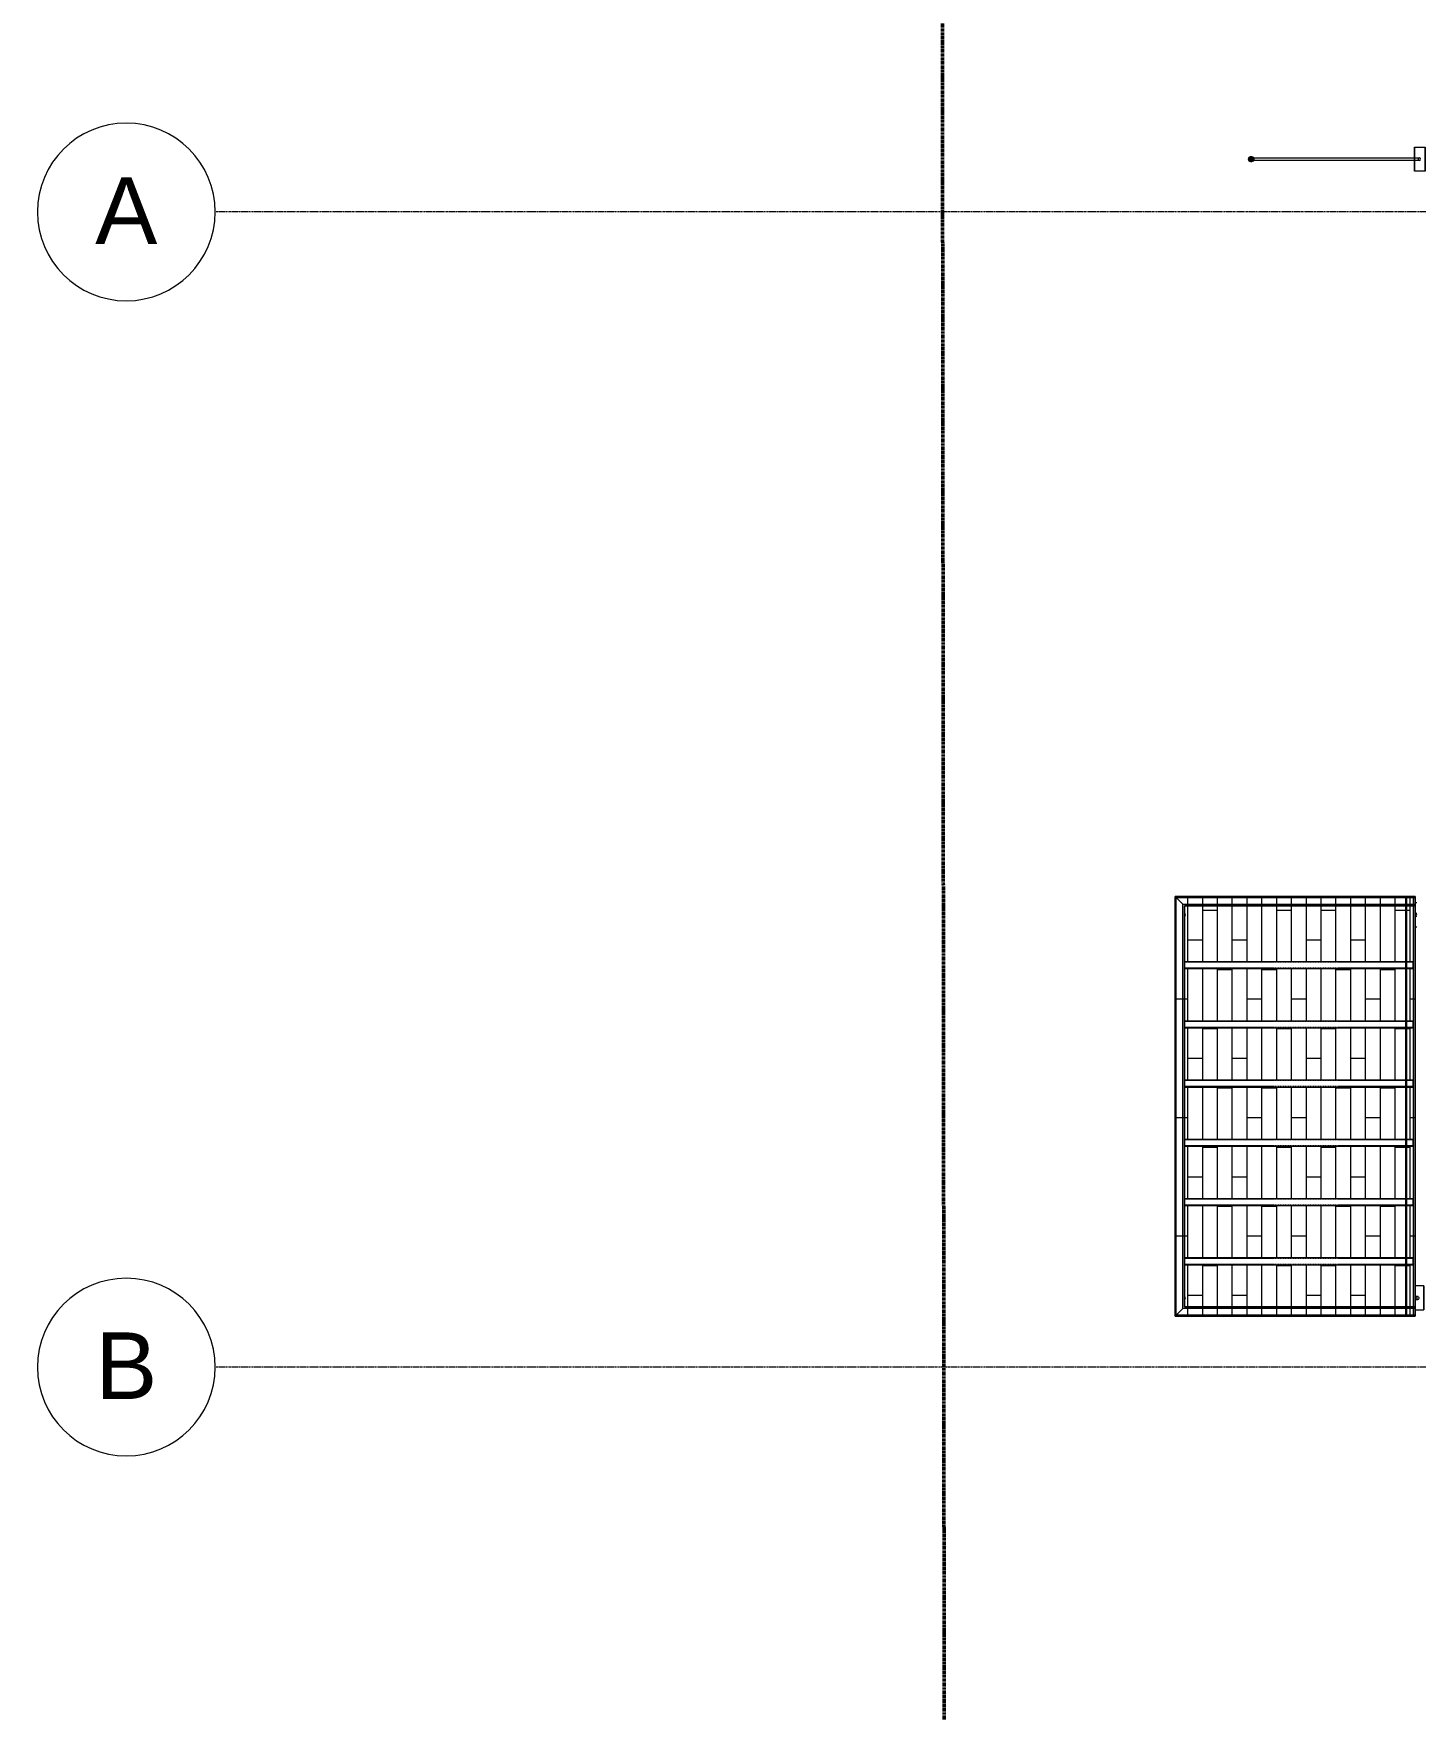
# Model space of a CAD drawing. Header units: inches. Extents: x -4235 to -464, y 9767 to 12359.
# Drawn here: x -4234.8 to -3861.4, y 11442.7 to 11895.4 of the extents above; entities that cross this region are included whole.
import ezdxf

# ---------------------------------------------------------------- set-up
doc = ezdxf.new("R2010")
doc.units = ezdxf.units.IN
doc.header["$MEASUREMENT"] = 0
for name, pattern in [('Double Dash 3_8_', [1, 0.375, -0.125, 0.125, -0.125, 0.125, -0.125]), ('Grid Line 1_2_', [0.875, 0.5, -0.125, 0.125, -0.125]), ('Hidden 1_8_', [0.1875, 0.125, -0.0625])]:
    doc.linetypes.add(name, pattern=pattern)
for name, color, linetype, lineweight in [('A-FLOR-3', 192, 'Continuous', 9), ('A-FLOR-PATT-1', 9, 'Continuous', 9), ('A-WALL-5', 113, 'Continuous', 9), ('A-WALL-6', 113, 'Continuous', 50), ('C-PROP-LINE', 91, 'Double Dash 3_8_', 50), ('S-BEAM', 12, 'Continuous', 9), ('S-BEAM-1', 12, 'Hidden 1_8_', 9), ('S-GRID-1', 1, 'Grid Line 1_2_', 9), ('S-GRID-IDEN', 1, 'Continuous', 9)]:
    doc.layers.add(name, color=color, linetype=linetype, lineweight=lineweight)
doc.styles.add('Arial', font='arial.ttf', dxfattribs={"height": 18})

# ---------------------------------------------------------------- blocks, each defined once
blk = doc.blocks.new('Walls 12 - Walls 1-2570490-BACKGROUND - RCP - 2ND FLOOR')
at = {"layer": 'A-WALL-5'}
for p, q in [((-3861.72, 11864.7), (-3861.05, 11864.7)), ((-3861.72, 11864.7), (-3861.72, 11858.2)), ((-3861.72, 11861.83), (-3861.72, 11864.7)), ((-3861.02, 11864.7), (-3860.72, 11864.7)), ((-3860.72, 11864.7), (-3858.97, 11864.7)), ((-3858.97, 11864.7), (-3858.78, 11864.7)), ((-3858.78, 11864.7), (-3858.78, 11862.29)), ((-3858.78, 11858.2), (-3858.78, 11864.7)), ((-3905.83, 11861.83), (-3861.72, 11861.83)), ((-3861.72, 11861.08), (-3905.83, 11861.08)), ((-3861.72, 11861.83), (-3861.05, 11861.83)), ((-3861.72, 11861.72), (-3861.72, 11861.78)), ((-3861.72, 11861.64), (-3861.72, 11861.72)), ((-3861.72, 11861.55), (-3861.72, 11861.64)), ((-3861.72, 11861.45), (-3861.72, 11861.55)), ((-3861.72, 11861.35), (-3861.72, 11861.45)), ((-3861.72, 11861.26), (-3861.72, 11861.35)), ((-3861.72, 11861.18), (-3861.72, 11861.26)), ((-3861.72, 11861.12), (-3861.72, 11861.18)), ((-3861.05, 11861.08), (-3861.72, 11861.08)), ((-3861.72, 11858.2), (-3861.72, 11861.07)), ((-3861.02, 11861.83), (-3860.72, 11861.83)), ((-3860.72, 11861.08), (-3861.02, 11861.08)), ((-3860.72, 11861.83), (-3860.4, 11861.83)), ((-3860.41, 11861.08), (-3860.72, 11861.08)), ((-3858.78, 11862.29), (-3858.78, 11858.2)), ((-3861.05, 11858.2), (-3861.72, 11858.2)), ((-3860.72, 11858.2), (-3861.02, 11858.2)), ((-3858.97, 11858.2), (-3860.72, 11858.2)), ((-3858.78, 11858.2), (-3858.97, 11858.2))]:
    blk.add_line(p, q, dxfattribs=at)
for start_param, end_param in [(1.310938, 1.445432), (1.445432, 1.569046), (1.572547, 1.696161), (1.696161, 1.830655), (1.049162, 1.307556), (1.834037, 2.092431), (0.787185, 1.046129), (2.095464, 2.354408), (0.578718, 0.784707), (2.356886, 2.555134), (0.262584, 0.523234), (2.698715, 2.879008), (0, 0.21784), (2.923753, 3.119324), (4.712389, 6.283185), (3.141593, 4.712389)]:
    blk.add_ellipse((-3860.4, 11861.45), major_axis=(0, 0.375), ratio=0.86769, start_param=start_param, end_param=end_param, dxfattribs=at)
at = {"layer": 'A-WALL-6', "flags": 128}
for points in [[(-3905.83, 11861.08), (-3905.93, 11861.09), (-3906.03, 11861.12), (-3906.11, 11861.17), (-3906.18, 11861.24), (-3906.23, 11861.32), (-3906.25, 11861.4), (-3906.25, 11861.5), (-3906.23, 11861.58), (-3906.18, 11861.66), (-3906.11, 11861.73), (-3906.03, 11861.78), (-3905.93, 11861.81), (-3905.83, 11861.83)], [(-3905.83, 11861.83), (-3905.72, 11861.81), (-3905.62, 11861.78), (-3905.54, 11861.73), (-3905.47, 11861.66), (-3905.42, 11861.58), (-3905.4, 11861.5), (-3905.4, 11861.4), (-3905.42, 11861.32), (-3905.47, 11861.24), (-3905.54, 11861.17), (-3905.62, 11861.12), (-3905.72, 11861.09), (-3905.83, 11861.08)]]:
    blk.add_lwpolyline(points, dxfattribs=at)
blk = doc.blocks.new('Walls 67 - Walls 1-2575261-BACKGROUND - RCP - 2ND FLOOR')
at = {"layer": 'A-WALL-5'}
for p, q in [((-3861.1, 11660.61), (-3861.47, 11660.61)), ((-3861.1, 11657.73), (-3861.47, 11657.73)), ((-3861.47, 11656.98), (-3861.1, 11656.98)), ((-3861.47, 11654.11), (-3861.1, 11654.11))]:
    blk.add_line(p, q, dxfattribs=at)
for centre, start_param, end_param in [((-3923.85, 11657.36), 0.094304, 0.261799), ((-3923.85, 11657.36), 2.994857, 3.141593), ((-3923.85, 11657.36), 3.19067, 6.234108), ((-3860.79, 11657.36), 1.308997, 1.568095), ((-3860.79, 11657.36), 1.570796, 1.829985)]:
    blk.add_ellipse(centre, major_axis=(0, 0.375), ratio=0.86769, start_param=start_param, end_param=end_param, dxfattribs=at)
blk = doc.blocks.new('Walls 68 - Walls 1-2575280-BACKGROUND - RCP - 2ND FLOOR')
at = {"layer": 'A-WALL-5'}
for p, q in [((-3861.05, 11557.11), (-3861.47, 11557.11)), ((-3860.72, 11557.11), (-3861.02, 11557.11)), ((-3860.47, 11557.11), (-3860.72, 11557.11)), ((-3859.17, 11557.11), (-3860.43, 11557.11)), ((-3859.17, 11557.11), (-3859.17, 11557)), ((-3859.17, 11557), (-3859.17, 11557.11)), ((-3859.17, 11557), (-3859.17, 11556.22)), ((-3859.17, 11556.68), (-3859.17, 11557)), ((-3861.05, 11554.24), (-3861.47, 11554.24)), ((-3861.47, 11553.49), (-3861.05, 11553.49)), ((-3860.79, 11554.24), (-3861.02, 11554.24)), ((-3861.02, 11553.49), (-3860.79, 11553.49)), ((-3859.17, 11556.22), (-3859.17, 11556.68)), ((-3859.17, 11556.22), (-3859.17, 11553.02)), ((-3859.17, 11552.24), (-3859.17, 11556.22)), ((-3859.17, 11553.02), (-3859.17, 11550.61)), ((-3859.17, 11550.72), (-3859.17, 11552.24)), ((-3861.47, 11550.61), (-3861.05, 11550.61)), ((-3861.02, 11550.61), (-3860.72, 11550.61)), ((-3860.72, 11550.61), (-3860.56, 11550.61)), ((-3860.55, 11550.61), (-3859.96, 11550.61)), ((-3859.95, 11550.61), (-3859.17, 11550.61)), ((-3859.17, 11550.61), (-3859.17, 11550.72))]:
    blk.add_line(p, q, dxfattribs=at)
for centre, start_param, end_param in [((-3923.85, 11553.86), 0, 0.261799), ((-3923.85, 11553.86), 2.879793, 3.141593), ((-3923.85, 11553.86), 3.19067, 6.234108), ((-3860.79, 11553.86), 1.308997, 1.568095), ((-3860.79, 11553.86), 1.570796, 1.829985), ((-3860.79, 11553.86), 1.047198, 1.30639), ((-3860.79, 11553.86), 1.832596, 2.092053), ((-3860.79, 11553.86), 0.523599, 0.766179), ((-3860.79, 11553.86), 2.375413, 2.61664), ((-3860.79, 11553.86), 0.261799, 0.522251), ((-3860.79, 11553.86), 2.698715, 2.879092), ((-3860.79, 11553.86), 0, 0.261102), ((-3860.79, 11553.86), 2.879793, 3.119324), ((-3860.79, 11553.86), 6.072664, 6.283185), ((-3860.79, 11553.86), 3.141593, 3.352114), ((-3860.79, 11553.86), 3.403392, 3.607993), ((-3860.79, 11553.86), 4.974188, 5.759587), ((-3860.79, 11553.86), 3.665191, 4.45059), ((-3860.79, 11553.86), 4.531436, 4.893342)]:
    blk.add_ellipse(centre, major_axis=(0, 0.375), ratio=0.86769, start_param=start_param, end_param=end_param, dxfattribs=at)
blk = doc.blocks.new('Walls 154 - Walls 3-2575300-BACKGROUND - RCP - 2ND FLOOR')
at = {"layer": 'A-WALL-5'}
for p, q in [((-3926.36, 11662.28), (-3926.36, 11548.95)), ((-3864, 11662.28), (-3926.36, 11662.28)), ((-3926.36, 11662.28), (-3926.36, 11548.95)), ((-3926.36, 11662.28), (-3861.47, 11662.28)), ((-3926.36, 11662.28), (-3864, 11662.28)), ((-3926.36, 11548.95), (-3926.36, 11662.28)), ((-3926.09, 11549.22), (-3926.09, 11662)), ((-3926.09, 11549.22), (-3926.09, 11662)), ((-3926.09, 11662), (-3864, 11662)), ((-3924.32, 11660.23), (-3926.09, 11662)), ((-3926.09, 11662), (-3924.32, 11660.23)), ((-3926.09, 11662), (-3864, 11662)), ((-3864, 11662.28), (-3864, 11659.75)), ((-3861.47, 11662.28), (-3864, 11662.28)), ((-3864, 11662.28), (-3864, 11662.28)), ((-3864, 11662.28), (-3863.97, 11662.28)), ((-3863.93, 11662.28), (-3864, 11662.28)), ((-3864, 11548.95), (-3864, 11662.28)), ((-3861.47, 11662.28), (-3864, 11662.28)), ((-3864, 11662.07), (-3864, 11662.14)), ((-3864, 11660.23), (-3864, 11662.07)), ((-3864, 11662), (-3861.47, 11662)), ((-3864, 11662), (-3863.73, 11662)), ((-3863.97, 11662.28), (-3863.87, 11662.28)), ((-3863.8, 11662.28), (-3863.93, 11662.28)), ((-3863.93, 11662.28), (-3861.96, 11662.28)), ((-3863.93, 11662.28), (-3861.96, 11662.28)), ((-3863.87, 11662.28), (-3863.73, 11662.28)), ((-3863.73, 11662.28), (-3863.8, 11662.28)), ((-3863.73, 11662.28), (-3861.96, 11662.28)), ((-3861.96, 11662.28), (-3863.73, 11662.28)), ((-3863.73, 11659.75), (-3863.73, 11662.28)), ((-3863.73, 11662), (-3863.73, 11662.28)), ((-3863.73, 11660.23), (-3863.73, 11662)), ((-3863.73, 11662), (-3861.96, 11662)), ((-3861.96, 11662.28), (-3861.47, 11662.28)), ((-3861.96, 11662.28), (-3861.47, 11662.28)), ((-3861.96, 11659.75), (-3861.96, 11662.26)), ((-3861.96, 11659.75), (-3861.96, 11662.26)), ((-3861.96, 11662), (-3861.47, 11662)), ((-3861.47, 11662.28), (-3861.47, 11548.95)), ((-3861.47, 11662.28), (-3861.47, 11659.75)), ((-3861.47, 11662.24), (-3861.47, 11662.28)), ((-3861.47, 11662.28), (-3861.47, 11662.07)), ((-3861.47, 11662.07), (-3861.47, 11662.24)), ((-3861.47, 11660.23), (-3861.47, 11662.2)), ((-3861.47, 11660.23), (-3861.47, 11662.2)), ((-3861.47, 11662), (-3861.47, 11662.07)), ((-3861.47, 11662.07), (-3861.47, 11662)), ((-3861.47, 11660.23), (-3861.47, 11662)), ((-3861.47, 11662), (-3861.47, 11660.23)), ((-3924.32, 11550.99), (-3924.32, 11660.23)), ((-3924.32, 11550.99), (-3924.32, 11660.23)), ((-3924.32, 11660.23), (-3864, 11660.23)), ((-3924.32, 11660.23), (-3864, 11660.23)), ((-3923.83, 11659.75), (-3923.83, 11657.73)), ((-3861.47, 11659.75), (-3923.83, 11659.75)), ((-3923.83, 11551.48), (-3923.83, 11659.75)), ((-3923.83, 11659.75), (-3864, 11659.75)), ((-3923.83, 11657.7), (-3923.83, 11657.02)), ((-3923.83, 11656.98), (-3923.83, 11644.75)), ((-3864, 11659.75), (-3864, 11660.23)), ((-3864, 11660.23), (-3861.47, 11660.23)), ((-3864, 11660.23), (-3861.47, 11660.23)), ((-3864, 11659.75), (-3864, 11551.48)), ((-3864, 11644.74), (-3864, 11659.75)), ((-3863.92, 11659.75), (-3863.87, 11659.75)), ((-3863.87, 11659.75), (-3863.8, 11659.75)), ((-3863.8, 11659.75), (-3861.96, 11659.75)), ((-3863.73, 11659.75), (-3863.73, 11660.23)), ((-3863.73, 11551.48), (-3863.73, 11659.75)), ((-3863.73, 11644.74), (-3863.73, 11659.75)), ((-3861.96, 11551.48), (-3861.96, 11659.75)), ((-3861.96, 11551.48), (-3861.96, 11659.75)), ((-3861.96, 11659.75), (-3861.47, 11659.75)), ((-3861.47, 11659.75), (-3861.47, 11660.23)), ((-3861.47, 11659.75), (-3861.47, 11660.23)), ((-3861.47, 11551.48), (-3861.47, 11659.75)), ((-3923.83, 11644.75), (-3923.83, 11644.56)), ((-3923.83, 11644.56), (-3923.83, 11642.93)), ((-3923.83, 11642.93), (-3923.83, 11642.75)), ((-3923.83, 11642.75), (-3923.83, 11628.75)), ((-3864, 11628.74), (-3864, 11642.75)), ((-3863.73, 11628.74), (-3863.73, 11642.75)), ((-3923.83, 11628.75), (-3923.83, 11628.56)), ((-3923.83, 11628.56), (-3923.83, 11626.93)), ((-3923.83, 11626.93), (-3923.83, 11626.75)), ((-3923.83, 11626.75), (-3923.83, 11612.75)), ((-3864, 11612.74), (-3864, 11626.75)), ((-3863.73, 11612.74), (-3863.73, 11626.75)), ((-3923.83, 11612.75), (-3923.83, 11612.56)), ((-3923.83, 11612.56), (-3923.83, 11610.93)), ((-3923.83, 11610.93), (-3923.83, 11610.75)), ((-3923.83, 11610.75), (-3923.83, 11596.75)), ((-3864, 11596.74), (-3864, 11610.75)), ((-3863.73, 11596.74), (-3863.73, 11610.75)), ((-3923.83, 11596.75), (-3923.83, 11596.56)), ((-3923.83, 11596.56), (-3923.83, 11596.37)), ((-3923.83, 11596.33), (-3923.83, 11594.93)), ((-3923.83, 11594.93), (-3923.83, 11594.75)), ((-3923.83, 11594.75), (-3923.83, 11580.75)), ((-3864, 11580.74), (-3864, 11594.75)), ((-3863.73, 11580.74), (-3863.73, 11594.75)), ((-3923.83, 11580.75), (-3923.83, 11580.56)), ((-3923.83, 11580.56), (-3923.83, 11578.93)), ((-3923.83, 11578.93), (-3923.83, 11578.75)), ((-3923.83, 11578.75), (-3923.83, 11564.75)), ((-3864, 11564.74), (-3864, 11578.75)), ((-3863.73, 11564.74), (-3863.73, 11578.75)), ((-3923.83, 11564.75), (-3923.83, 11564.56)), ((-3923.83, 11564.56), (-3923.83, 11562.93)), ((-3923.83, 11562.93), (-3923.83, 11562.75)), ((-3923.83, 11562.75), (-3923.83, 11554.24)), ((-3864, 11551.48), (-3864, 11562.75)), ((-3863.73, 11551.48), (-3863.73, 11562.75)), ((-3923.83, 11554.2), (-3923.83, 11553.53)), ((-3923.83, 11553.49), (-3923.83, 11551.48)), ((-3926.36, 11548.95), (-3864, 11548.95)), ((-3926.36, 11548.95), (-3861.47, 11548.95)), ((-3864, 11548.95), (-3926.36, 11548.95)), ((-3926.09, 11549.22), (-3924.32, 11550.99)), ((-3924.32, 11550.99), (-3926.09, 11549.22)), ((-3864, 11549.22), (-3926.09, 11549.22)), ((-3864, 11549.22), (-3926.09, 11549.22)), ((-3864, 11550.99), (-3924.32, 11550.99)), ((-3864, 11550.99), (-3924.32, 11550.99)), ((-3923.83, 11551.48), (-3864, 11551.48)), ((-3861.47, 11551.48), (-3923.83, 11551.48)), ((-3864, 11551.48), (-3864, 11548.95)), ((-3864, 11550.99), (-3864, 11551.48)), ((-3864, 11549.16), (-3864, 11550.99)), ((-3861.47, 11550.99), (-3864, 11550.99)), ((-3861.47, 11550.99), (-3864, 11550.99)), ((-3861.47, 11549.22), (-3864, 11549.22)), ((-3863.73, 11549.22), (-3864, 11549.22)), ((-3864, 11549.09), (-3864, 11549.15)), ((-3864, 11548.95), (-3863.87, 11548.95)), ((-3863.87, 11548.95), (-3864, 11548.95)), ((-3864, 11548.95), (-3861.47, 11548.95)), ((-3864, 11548.95), (-3861.47, 11548.95)), ((-3863.93, 11551.48), (-3863.87, 11551.48)), ((-3861.96, 11548.95), (-3863.93, 11548.95)), ((-3861.96, 11548.95), (-3863.93, 11548.95)), ((-3863.87, 11551.48), (-3863.8, 11551.48)), ((-3863.87, 11548.95), (-3863.8, 11548.95)), ((-3863.8, 11548.95), (-3863.87, 11548.95)), ((-3863.8, 11551.48), (-3863.73, 11551.48)), ((-3863.8, 11548.95), (-3863.73, 11548.95)), ((-3863.73, 11548.95), (-3863.8, 11548.95)), ((-3863.73, 11548.95), (-3863.73, 11551.48)), ((-3863.73, 11550.99), (-3863.73, 11551.48)), ((-3863.73, 11551.48), (-3861.96, 11551.48)), ((-3863.73, 11549.22), (-3863.73, 11550.99)), ((-3863.73, 11548.95), (-3863.73, 11549.22)), ((-3861.96, 11549.22), (-3863.73, 11549.22)), ((-3863.73, 11548.95), (-3861.96, 11548.95)), ((-3861.96, 11548.95), (-3863.73, 11548.95)), ((-3861.96, 11548.97), (-3861.96, 11551.48)), ((-3861.96, 11548.97), (-3861.96, 11551.48)), ((-3861.96, 11551.48), (-3861.47, 11551.48)), ((-3861.47, 11549.22), (-3861.96, 11549.22)), ((-3861.47, 11548.95), (-3861.96, 11548.95)), ((-3861.47, 11548.95), (-3861.96, 11548.95)), ((-3861.47, 11550.99), (-3861.47, 11551.48)), ((-3861.47, 11550.99), (-3861.47, 11551.48)), ((-3861.47, 11551.48), (-3861.47, 11548.95)), ((-3861.47, 11549.03), (-3861.47, 11550.99)), ((-3861.47, 11549.03), (-3861.47, 11550.99)), ((-3861.47, 11550.99), (-3861.47, 11549.22)), ((-3861.47, 11549.22), (-3861.47, 11550.99)), ((-3861.47, 11549.22), (-3861.47, 11548.96)), ((-3861.47, 11549.03), (-3861.47, 11549.22)), ((-3861.47, 11548.99), (-3861.47, 11549.03)), ((-3861.47, 11548.95), (-3861.47, 11548.99)), ((-3861.47, 11548.96), (-3861.47, 11548.95))]:
    blk.add_line(p, q, dxfattribs=at)
for points, knots in [([(-3926.23, 11662.14), (-3926.23, 11662.15), (-3926.24, 11662.16), (-3926.26, 11662.17), (-3926.28, 11662.19), (-3926.29, 11662.21), (-3926.31, 11662.22), (-3926.33, 11662.24), (-3926.34, 11662.26), (-3926.36, 11662.27), (-3926.36, 11662.28), (-3926.36, 11662.28)], [-0.6666667, -0.6666667, -0.6666667, -0.6666667, -0.625, -0.5833333, -0.5, -0.4583333, -0.4166667, -0.3333333, -0.25, -0.1666667, 0, 0, 0, 0]), ([(-3926.35, 11662.27), (-3926.35, 11662.26), (-3926.34, 11662.26), (-3926.33, 11662.24), (-3926.31, 11662.22), (-3926.29, 11662.21), (-3926.28, 11662.19), (-3926.26, 11662.17), (-3926.24, 11662.16), (-3926.22, 11662.14), (-3926.19, 11662.11), (-3926.15, 11662.06), (-3926.11, 11662.03), (-3926.09, 11662)], [-0.8333333, -0.8333333, -0.8333333, -0.8333333, -0.75, -0.6666667, -0.5833333, -0.5416667, -0.5, -0.4166667, -0.375, -0.3333333, -0.25, -0.1666667, 0, 0, 0, 0]), ([(-3926.36, 11548.95), (-3926.36, 11548.95), (-3926.36, 11548.96), (-3926.34, 11548.97), (-3926.33, 11548.99), (-3926.31, 11549), (-3926.29, 11549.02), (-3926.28, 11549.04), (-3926.26, 11549.06), (-3926.23, 11549.08), (-3926.21, 11549.1), (-3926.19, 11549.13), (-3926.15, 11549.17), (-3926.11, 11549.2), (-3926.09, 11549.22)], [0, 0, 0, 0, 0.166667, 0.25, 0.333333, 0.416667, 0.458333, 0.5, 0.583333, 0.666667, 0.708333, 0.75, 0.833333, 1, 1, 1, 1]), ([(-3926.28, 11549.03), (-3926.29, 11549.03), (-3926.29, 11549.02), (-3926.31, 11549), (-3926.32, 11548.99), (-3926.32, 11548.99)], [0.5, 0.5, 0.5, 0.5, 0.5416667, 0.5833333, 0.6666667, 0.6666667, 0.6666667, 0.6666667]), ([(-3926.23, 11549.09), (-3926.23, 11549.08), (-3926.24, 11549.07), (-3926.26, 11549.05), (-3926.27, 11549.04), (-3926.28, 11549.03)], [0.3333333, 0.3333333, 0.3333333, 0.3333333, 0.375, 0.4166667, 0.5, 0.5, 0.5, 0.5])]:
    blk.add_open_spline(points, degree=3, knots=knots, dxfattribs=at)
for points in [[(-3926.36, 11662.28), (-3926.36, 11662.28), (-3926.36, 11662.27), (-3926.35, 11662.27)], [(-3926.16, 11662.07), (-3926.17, 11662.09), (-3926.19, 11662.11), (-3926.21, 11662.13), (-3926.23, 11662.14)], [(-3926.09, 11662), (-3926.11, 11662.03), (-3926.14, 11662.05), (-3926.16, 11662.07)], [(-3926.35, 11548.96), (-3926.36, 11548.95), (-3926.36, 11548.95), (-3926.36, 11548.95)], [(-3926.32, 11548.99), (-3926.33, 11548.98), (-3926.34, 11548.97), (-3926.35, 11548.96), (-3926.35, 11548.96)], [(-3926.16, 11549.15), (-3926.17, 11549.14), (-3926.19, 11549.12), (-3926.21, 11549.1), (-3926.23, 11549.09)], [(-3926.09, 11549.22), (-3926.11, 11549.2), (-3926.14, 11549.18), (-3926.16, 11549.15)]]:
    blk.add_open_spline(points, degree=3, dxfattribs=at)
blk = doc.blocks.new('CISC HSS Rectangular_CSA G40_21_ - HS102x51x4_8-V179-BACKGROUND - RCP - 2ND FLOOR')
at = {"layer": 'S-BEAM'}
for p, q in [((-30.9, 1), (28.92, 1)), ((-30.9, 1), (-30.9, 0.62)), ((-30.9, 0.89), (-30.9, 1)), ((-30.9, 0.82), (-30.9, 0.89)), ((-30.9, 0.62), (-30.9, 0.82)), ((-30.9, 0.76), (-30.9, 0.81)), ((-30.9, 0.81), (-30.9, 0.76)), ((-30.9, 0.62), (-30.9, 0.76)), ((-30.9, 0.76), (-30.9, 0.62)), ((-30.9, 0.62), (-30.9, -0.62)), ((-30.9, 0.62), (-30.9, -0.62)), ((28.92, 1), (30.9, 1)), ((30.9, 0.62), (30.9, 1)), ((30.9, -0.62), (30.9, 0.62)), ((-30.9, -0.62), (-30.9, -1)), ((-30.9, -0.82), (-30.9, -0.62)), ((-30.9, -0.62), (-30.9, -0.81)), ((-30.9, -0.76), (-30.9, -0.62)), ((-30.9, -0.81), (-30.9, -0.76)), ((-30.9, -1), (-30.9, -0.82)), ((28.92, -1), (-30.9, -1)), ((30.9, -1), (28.92, -1)), ((30.9, -1), (30.9, -0.62))]:
    blk.add_line(p, q, dxfattribs=at)
at = {"layer": 'S-BEAM-1'}
for p, q in [((28.92, 0.81), (-30.9, 0.81)), ((30.9, 0.81), (28.92, 0.81)), ((28.92, -0.81), (-30.9, -0.81)), ((30.9, -0.81), (28.92, -0.81))]:
    blk.add_line(p, q, dxfattribs=at)
blk = doc.blocks.new('CISC HSS Rectangular_CSA G40_21_ - HS102x51x4_8-V193-BACKGROUND - RCP - 2ND FLOOR')
at = {"layer": 'S-BEAM'}
for p, q in [((-30.9, 1), (28.92, 1)), ((-30.9, 1), (-30.9, 0.62)), ((-30.9, 0.89), (-30.9, 1)), ((-30.9, 0.82), (-30.9, 0.89)), ((-30.9, 0.62), (-30.9, 0.82)), ((-30.9, 0.62), (-30.9, 0.81)), ((-30.9, 0.81), (-30.9, 0.62)), ((-30.9, 0.62), (-30.9, -0.62)), ((-30.9, 0.62), (-30.9, -0.62)), ((28.92, 1), (30.9, 1)), ((30.9, 0.62), (30.9, 1)), ((30.9, -0.62), (30.9, 0.62)), ((-30.9, -0.62), (-30.9, -1)), ((-30.9, -0.82), (-30.9, -0.62)), ((-30.9, -0.62), (-30.9, -0.81)), ((-30.9, -0.76), (-30.9, -0.62)), ((-30.9, -0.81), (-30.9, -0.76)), ((-30.9, -0.89), (-30.9, -0.82)), ((-30.9, -1), (-30.9, -0.89)), ((28.92, -1), (-30.9, -1)), ((30.9, -1), (28.92, -1)), ((30.9, -1), (30.9, -0.62))]:
    blk.add_line(p, q, dxfattribs=at)
at = {"layer": 'S-BEAM-1'}
for p, q in [((28.92, 0.81), (-30.9, 0.81)), ((30.9, 0.81), (28.92, 0.81)), ((28.92, -0.81), (-30.9, -0.81)), ((30.9, -0.81), (28.92, -0.81))]:
    blk.add_line(p, q, dxfattribs=at)
blk = doc.blocks.new('CISC HSS Rectangular_CSA G40_21_ - HS102x51x4_8-V169-BACKGROUND - RCP - 2ND FLOOR')
at = {"layer": 'S-BEAM'}
for p, q in [((-30.9, 1), (28.92, 1)), ((-30.9, 1), (-30.9, 0.62)), ((-30.9, 0.82), (-30.9, 1)), ((-30.9, 0.62), (-30.9, 0.82)), ((-30.9, 0.76), (-30.9, 0.81)), ((-30.9, 0.81), (-30.9, 0.62)), ((-30.9, 0.62), (-30.9, 0.76)), ((-30.9, 0.62), (-30.9, -0.62)), ((-30.9, 0.62), (-30.9, -0.62)), ((28.92, 1), (30.9, 1)), ((30.9, 0.62), (30.9, 1)), ((30.9, -0.62), (30.9, 0.62)), ((-30.9, -0.62), (-30.9, -1)), ((-30.9, -0.82), (-30.9, -0.62)), ((-30.9, -0.62), (-30.9, -0.76)), ((-30.9, -0.76), (-30.9, -0.62)), ((-30.9, -0.76), (-30.9, -0.81)), ((-30.9, -0.81), (-30.9, -0.76)), ((-30.9, -1), (-30.9, -0.82)), ((28.92, -1), (-30.9, -1)), ((30.9, -1), (28.92, -1)), ((30.9, -1), (30.9, -0.62))]:
    blk.add_line(p, q, dxfattribs=at)
at = {"layer": 'S-BEAM-1'}
for p, q in [((28.92, 0.81), (-30.9, 0.81)), ((30.9, 0.81), (28.92, 0.81)), ((28.92, -0.81), (-30.9, -0.81)), ((30.9, -0.81), (28.92, -0.81))]:
    blk.add_line(p, q, dxfattribs=at)
blk = doc.blocks.new('CISC HSS Rectangular_CSA G40_21_ - HS102x51x4_8-V194-BACKGROUND - RCP - 2ND FLOOR')
at = {"layer": 'S-BEAM'}
for p, q in [((-30.9, 1), (28.92, 1)), ((-30.9, 1), (-30.9, 0.62)), ((-30.9, 0.82), (-30.9, 1)), ((-30.9, 0.62), (-30.9, 0.82)), ((-30.9, 0.76), (-30.9, 0.81)), ((-30.9, 0.81), (-30.9, 0.76)), ((-30.9, 0.62), (-30.9, 0.76)), ((-30.9, 0.76), (-30.9, 0.62)), ((-30.9, 0.62), (-30.9, 0.58)), ((-30.9, 0.58), (-30.9, -0.62)), ((-30.9, 0.58), (-30.9, -0.62)), ((28.92, 1), (30.9, 1)), ((30.9, 0.62), (30.9, 1)), ((30.9, -0.62), (30.9, 0.62)), ((-30.9, -0.62), (-30.9, -1)), ((-30.9, -0.82), (-30.9, -0.62)), ((-30.9, -0.62), (-30.9, -0.76)), ((-30.9, -0.81), (-30.9, -0.62)), ((-30.9, -0.76), (-30.9, -0.81)), ((-30.9, -1), (-30.9, -0.82)), ((28.92, -1), (-30.9, -1)), ((30.9, -1), (28.92, -1)), ((30.9, -1), (30.9, -0.62))]:
    blk.add_line(p, q, dxfattribs=at)
at = {"layer": 'S-BEAM-1'}
for p, q in [((28.92, 0.81), (-30.9, 0.81)), ((30.9, 0.81), (28.92, 0.81)), ((28.92, -0.81), (-30.9, -0.81)), ((30.9, -0.81), (28.92, -0.81))]:
    blk.add_line(p, q, dxfattribs=at)
blk = doc.blocks.new('CISC HSS Rectangular_CSA G40_21_ - HS102x51x4_8-2765058-BACKGROUND - RCP - 2ND FLOOR')
at = {"layer": 'S-BEAM'}
for p, q in [((-30.9, 1), (28.92, 1)), ((-30.9, 1), (-30.9, 0.62)), ((-30.9, 0.82), (-30.9, 1)), ((-30.9, 0.62), (-30.9, 0.82)), ((-30.9, 0.62), (-30.9, 0.81)), ((-30.9, 0.81), (-30.9, 0.62)), ((-30.9, 0.62), (-30.9, -0.62)), ((-30.9, 0.62), (-30.9, -0.62)), ((28.92, 1), (30.9, 1)), ((30.9, 0.62), (30.9, 1)), ((30.9, -0.62), (30.9, 0.62)), ((-30.9, -0.62), (-30.9, -1)), ((-30.9, -0.82), (-30.9, -0.62)), ((-30.9, -0.62), (-30.9, -0.81)), ((-30.9, -0.81), (-30.9, -0.62)), ((-30.9, -1), (-30.9, -0.82)), ((28.92, -1), (-30.9, -1)), ((30.9, -1), (28.92, -1)), ((30.9, -1), (30.9, -0.62))]:
    blk.add_line(p, q, dxfattribs=at)
at = {"layer": 'S-BEAM-1'}
for p, q in [((28.92, 0.81), (-30.9, 0.81)), ((30.9, 0.81), (28.92, 0.81)), ((28.92, -0.81), (-30.9, -0.81)), ((30.9, -0.81), (28.92, -0.81))]:
    blk.add_line(p, q, dxfattribs=at)
blk = doc.blocks.new('CISC HSS Rectangular_CSA G40_21_ - HS102x51x4_8-V177-BACKGROUND - RCP - 2ND FLOOR')
at = {"layer": 'S-BEAM'}
for p, q in [((-30.9, 1), (28.92, 1)), ((-30.9, 1), (-30.9, 0.62)), ((-30.9, 0.89), (-30.9, 1)), ((-30.9, 0.82), (-30.9, 0.89)), ((-30.9, 0.62), (-30.9, 0.82)), ((-30.9, 0.76), (-30.9, 0.81)), ((-30.9, 0.81), (-30.9, 0.62)), ((-30.9, 0.62), (-30.9, 0.76)), ((-30.9, 0.62), (-30.9, -0.62)), ((-30.9, 0.62), (-30.9, -0.62)), ((28.92, 1), (30.9, 1)), ((30.9, 0.62), (30.9, 1)), ((30.9, -0.62), (30.9, 0.62)), ((-30.9, -0.62), (-30.9, -1)), ((-30.9, -0.82), (-30.9, -0.62)), ((-30.9, -0.62), (-30.9, -0.76)), ((-30.9, -0.76), (-30.9, -0.62)), ((-30.9, -0.76), (-30.9, -0.81)), ((-30.9, -0.81), (-30.9, -0.76)), ((-30.9, -0.89), (-30.9, -0.82)), ((-30.9, -1), (-30.9, -0.89)), ((28.92, -1), (-30.9, -1)), ((30.9, -1), (28.92, -1)), ((30.9, -1), (30.9, -0.62))]:
    blk.add_line(p, q, dxfattribs=at)
at = {"layer": 'S-BEAM-1'}
for p, q in [((28.92, 0.81), (-30.9, 0.81)), ((30.9, 0.81), (28.92, 0.81)), ((28.92, -0.81), (-30.9, -0.81)), ((30.9, -0.81), (28.92, -0.81))]:
    blk.add_line(p, q, dxfattribs=at)
blk = doc.blocks.new('Family - ___-1878357-BACKGROUND - RCP - 2ND FLOOR')
at = {"layer": 'C-PROP-LINE'}
blk.add_line((-3989.42, 12089.69), (-3987.26, 10009.09), dxfattribs=at)
blk = doc.blocks.new('Grid - Grid Head - Circle-50561-BACKGROUND - RCP - 2ND FLOOR')
at = {"layer": 'S-GRID-IDEN'}
for start, end in [(360, 180), (180, 360)]:
    blk.add_arc((0, 0), 0.25, start, end, dxfattribs=at)

msp = doc.modelspace()

# ---------------------------------------------------------------- hatches: boundary and pattern name
at = {"layer": 'A-FLOR-PATT-1'}
h = msp.add_hatch(dxfattribs=at)
h.set_pattern_fill('FP_23', color=256, style=0, pattern_type=2)
h.set_pattern_definition([(270, (-3982.912, 11554.519), (-4, -2e-16), []), (180, (-3982.912, 11554.519), (-8, 8), [4, -28]), (180, (-3986.912, 11538.519), (-8, 8), [4, -28])])
h.paths.add_polyline_path([(-3892.74, 11548.95), (-3861.47, 11548.99), (-3861.47, 11662.28), (-3926.36, 11662.24), (-3926.32, 11548.95), (-3920.77, 11548.95)], flags=0)
h.paths.add_polyline_path([(-3923.83, 11562.75), (-3923.83, 11564.75), (-3862.03, 11564.75), (-3862.03, 11562.75), (-3920.77, 11562.75)], flags=0)
h.paths.add_polyline_path([(-3892.74, 11578.75), (-3923.83, 11578.75), (-3923.83, 11580.75), (-3862.03, 11580.75), (-3862.03, 11578.75), (-3864.71, 11578.75)], flags=0)
h.paths.add_polyline_path([(-3863.73, 11594.75), (-3923.83, 11594.75), (-3923.83, 11596.75), (-3862.03, 11596.75), (-3862.03, 11594.75)], flags=0)
h.paths.add_polyline_path([(-3892.74, 11610.75), (-3923.83, 11610.75), (-3923.83, 11612.75), (-3862.03, 11612.75), (-3862.03, 11610.75), (-3864.71, 11610.75)], flags=0)
h.paths.add_polyline_path([(-3923.83, 11626.75), (-3923.83, 11628.75), (-3862.03, 11628.75), (-3862.03, 11626.75), (-3920.77, 11626.75)], flags=0)
h.paths.add_polyline_path([(-3923.83, 11642.75), (-3923.83, 11644.75), (-3862.03, 11644.75), (-3862.03, 11642.75), (-3920.77, 11642.75)], flags=0)

# ---------------------------------------------------------------- linework, layer by layer
at = {"layer": 'A-FLOR-3'}
for p, q in [((-3926.36, 11662.28), (-3864, 11662.28)), ((-3926.36, 11548.95), (-3926.36, 11662.28)), ((-3863.93, 11662.28), (-3861.47, 11662.28)), ((-3861.47, 11662.2), (-3861.47, 11549.03)), ((-3864, 11548.95), (-3926.36, 11548.95)), ((-3861.47, 11548.95), (-3863.93, 11548.95))]:
    msp.add_line(p, q, dxfattribs=at)
at = {"layer": 'S-GRID-1'}
for p, q in [((-464.45, 11847.19), (-4185.7, 11847.19)), ((-464.45, 11535.19), (-4185.7, 11535.19))]:
    msp.add_line(p, q, dxfattribs=at)

# ---------------------------------------------------------------- block references
at = {"layer": 'A-WALL-5'}
for name in ['Walls 12 - Walls 1-2570490-BACKGROUND - RCP - 2ND FLOOR', 'Walls 154 - Walls 3-2575300-BACKGROUND - RCP - 2ND FLOOR', 'Walls 67 - Walls 1-2575261-BACKGROUND - RCP - 2ND FLOOR', 'Walls 68 - Walls 1-2575280-BACKGROUND - RCP - 2ND FLOOR']:
    msp.add_blockref(name, (0, 0), dxfattribs=at)
at = {"layer": 'C-PROP-LINE'}
msp.add_blockref('Family - ___-1878357-BACKGROUND - RCP - 2ND FLOOR', (0, 0), dxfattribs=at)
at = {"layer": 'S-BEAM'}
for name, p in [('CISC HSS Rectangular_CSA G40_21_ - HS102x51x4_8-V179-BACKGROUND - RCP - 2ND FLOOR', (-3892.93, 11643.75)), ('CISC HSS Rectangular_CSA G40_21_ - HS102x51x4_8-V193-BACKGROUND - RCP - 2ND FLOOR', (-3892.93, 11627.75)), ('CISC HSS Rectangular_CSA G40_21_ - HS102x51x4_8-V169-BACKGROUND - RCP - 2ND FLOOR', (-3892.93, 11611.75)), ('CISC HSS Rectangular_CSA G40_21_ - HS102x51x4_8-V194-BACKGROUND - RCP - 2ND FLOOR', (-3892.93, 11595.75)), ('CISC HSS Rectangular_CSA G40_21_ - HS102x51x4_8-2765058-BACKGROUND - RCP - 2ND FLOOR', (-3892.93, 11579.75)), ('CISC HSS Rectangular_CSA G40_21_ - HS102x51x4_8-V177-BACKGROUND - RCP - 2ND FLOOR', (-3892.93, 11563.75))]:
    msp.add_blockref(name, p, dxfattribs=at)
at = {"layer": 'S-GRID-IDEN', "xscale": 95.99999999999994, "yscale": 95.99999999999994, "zscale": 95.99999999999994, "rotation": 89.99999999999987}
for p in [(-4209.7, 11847.19), (-4209.7, 11535.19)]:
    msp.add_blockref('Grid - Grid Head - Circle-50561-BACKGROUND - RCP - 2ND FLOOR', p, dxfattribs=at)

# ---------------------------------------------------------------- texts
at = {"layer": 'S-GRID-IDEN', "char_height": 18, "width": 20.301, "attachment_point": 1, "style": 'Arial'}
for s, insert in [('A', (-4218.1, 11856.57)), ('B', (-4218.1, 11544.57))]:
    msp.add_mtext(s, dxfattribs=dict(at, insert=insert))

doc.saveas('drawing.dxf')
